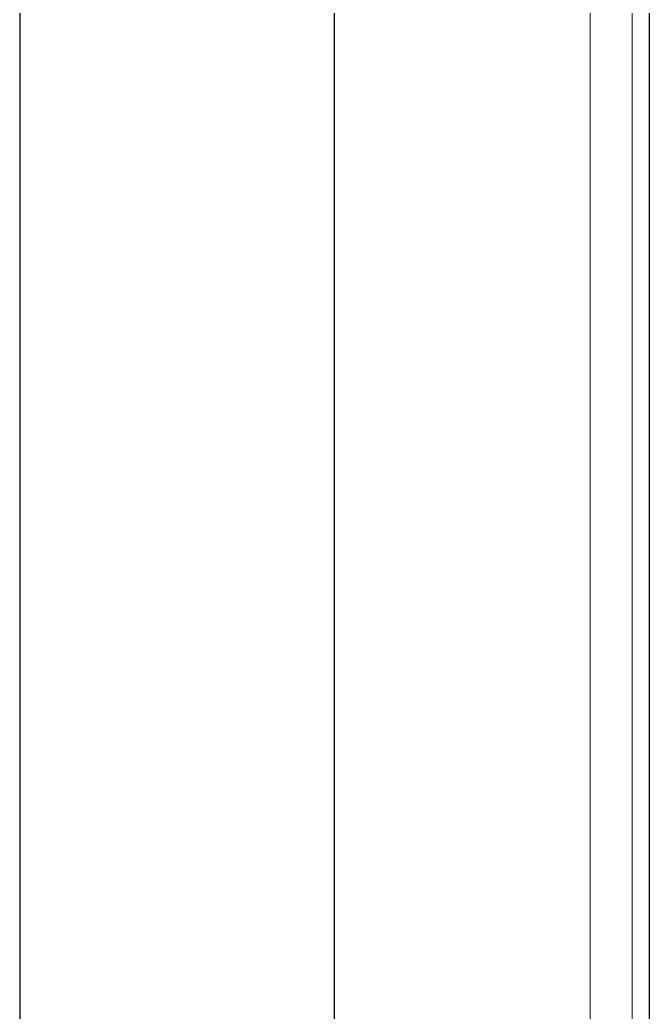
# Model space of a CAD drawing. Header units: millimetres. Extents: x 4754612 to 5801174, y 2368242 to 2777223.
# Drawn here: x 4993316 to 4994116, y 2443848 to 2445110 of the extents above; entities that cross this region are included whole.
import ezdxf

# ---------------------------------------------------------------- set-up
doc = ezdxf.new("R2010")
doc.units = ezdxf.units.MM
doc.header["$LTSCALE"] = 1000
doc.linetypes.add('CEN', pattern=[6.2, 6, -0.1, 0, -0.1])
for name, color, linetype in [('(주)하나기공-LEADER', 7, 'Continuous'), ('A-ELE-8', 8, 'Continuous'), ('A-중심선', 10, 'CEN')]:
    doc.layers.add(name, color=color, linetype=linetype)

msp = doc.modelspace()

# ---------------------------------------------------------------- linework, layer by layer
at = {"layer": '(주)하나기공-LEADER', "color": 8, "lineweight": 9}
for p, q in [((4994040.782, 2446368.44), (4994040.782, 2441243.44)), ((4994094.354, 2446368.44), (4994094.354, 2441243.44))]:
    msp.add_line(p, q, dxfattribs=at)
at = {"layer": 'A-ELE-8'}
for p, q in [((4993315.782, 2450143.44), (4993315.782, 2441243.44)), ((4994115.782, 2450143.44), (4994115.782, 2441243.44))]:
    msp.add_line(p, q, dxfattribs=at)
at = {"layer": 'A-중심선', "ltscale": 5}
msp.add_line((4993715.782, 2403989.231), (4993715.782, 2488921.61), dxfattribs=at)

doc.saveas('drawing.dxf')
